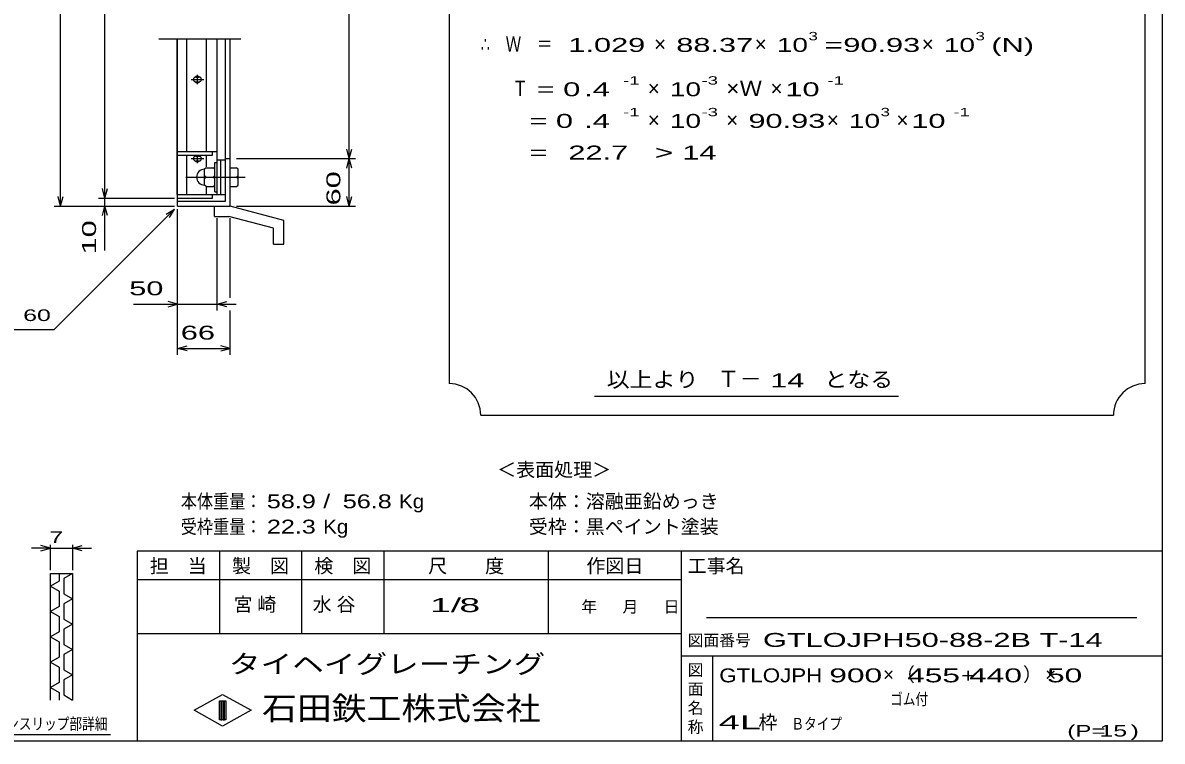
# Model space of a CAD drawing. Units: millimetres, scale not verified. Extents: x -1456 to 1385, y -1026 to 843.
# Drawn here: x -56 to 1385, y -917 to -9 of the extents above; entities that cross this region are included whole.
import ezdxf
from ezdxf.enums import TextEntityAlignment as Align

# ---------------------------------------------------------------- set-up
doc = ezdxf.new("R2010")
doc.units = ezdxf.units.MM
doc.header["$LTSCALE"] = 8
doc.linetypes.add('CHAIN', pattern=[18.5, 12, -1.5, 3.5, -1.5])
for name, color, linetype, lineweight in [('0_2', 150, 'Continuous', 25), ('16', 3, 'Continuous', 25), ('19', 6, 'Continuous', 25), ('22', 4, 'Continuous', 25), ('32', 4, 'Continuous', 25)]:
    doc.layers.add(name, color=color, linetype=linetype, lineweight=lineweight)
doc.styles.add('ベクトル', font='')
doc.styles.get('ベクトル').set_extended_font_data('ベクトル')

msp = doc.modelspace()

# ---------------------------------------------------------------- linework, layer by layer
at = {"layer": '0_2'}
for p, q in [((1384.8, 842.8), (1384.8, -917.2)), ((1384.8, -677.2), (88.8, -677.2)), ((88.8, -677.2), (88.8, -917.2)), ((192.8, -677.2), (192.8, -781.2)), ((296.8, -781.2), (296.8, -677.2)), ((400.8, -677.2), (400.8, -781.2)), ((608.8, -781.2), (608.8, -677.2)), ((776.8, -677.2), (776.8, -917.2)), ((776.8, -713.2), (88.8, -713.2)), ((1352.8, -761.2), (808.8, -761.2)), ((88.8, -781.2), (776.8, -781.2)), ((776.8, -809.2), (1384.8, -809.2)), ((816.8, -917.2), (816.8, -809.2)), ((160.8, -878), (196.8, -858)), ((196.8, -858), (232.8, -878)), ((196.8, -898), (160.8, -878)), ((192.8, -866), (200.8, -866)), ((192.8, -890), (192.8, -866)), ((192.8, -866), (194.4, -866)), ((194.4, -866), (194.4, -890)), ((196, -890), (196, -866)), ((196, -866), (197.6, -866)), ((232.8, -878), (196.8, -898)), ((197.6, -866), (197.6, -890)), ((199.2, -890), (199.2, -866)), ((199.2, -866), (200.8, -866)), ((200.8, -866), (200.8, -890)), ((200.8, -866), (200.8, -890)), ((200.8, -890), (192.8, -890)), ((194.4, -890), (196, -890)), ((197.6, -890), (199.2, -890)), ((1384.8, -917.2), (-1383.2, -917.2))]:
    msp.add_line(p, q, dxfattribs=at)
at = {"layer": '16'}
for p, q in [((220, -29.8), (116, -29.8)), ((139.3, -226.3), (139.3, -29.8)), ((140, -226.3), (140, -29.8)), ((151.5, -171.8), (151.5, -29.8)), ((176.5, -171.8), (176.5, -29.8)), ((190, -226.3), (190, -29.8)), ((157, -80.8), (173, -80.8)), ((163, -77.8), (167, -77.8)), ((163, -83.8), (167, -83.8)), ((165, -86.8), (165, -74.8)), ((140, -176.3), (140, -171.8)), ((140, -171.8), (190, -171.8)), ((184, -176.3), (184, -171.8)), ((140, -176.3), (184, -176.3)), ((151.5, -226.3), (151.5, -176.3)), ((157, -180.8), (173, -180.8)), ((163, -177.8), (167, -177.8)), ((163, -183.8), (167, -183.8)), ((165, -186.8), (165, -176.3)), ((176.5, -191.3), (176.5, -176.3)), ((187, -222.8), (187, -185.8)), ((187, -185.8), (190, -185.8)), ((190, -182.3), (194.5, -182.3)), ((190, -222.8), (190, -185.8)), ((194.5, -226.3), (194.5, -182.3)), ((194.5, -182.3), (200.5, -182.3)), ((200.5, -226.3), (200.5, -182.3)), ((176, -192.3), (174, -194.3)), ((174, -214.3), (174, -194.3)), ((176, -192.3), (185, -192.3)), ((187, -194.3), (185, -192.3)), ((176, -204.3), (174, -202.3)), ((176, -204.3), (174, -206.3)), ((176, -216.3), (174, -214.3)), ((176, -204.3), (185, -204.3)), ((185, -204.3), (187, -202.3)), ((187, -206.3), (185, -204.3)), ((185, -216.3), (187, -214.3)), ((139.3, -226.3), (140, -226.3)), ((140, -226.3), (184, -226.3)), ((140, -230.8), (140, -226.3)), ((140, -226.3), (190, -226.3)), ((176, -216.3), (185, -216.3)), ((176.5, -226.3), (176.5, -217)), ((184, -230.8), (184, -226.3)), ((187, -222.8), (190, -222.8)), ((190, -226.3), (194.5, -226.3)), ((194.5, -226.3), (200.5, -226.3)), ((140, -230.8), (184, -230.8))]:
    msp.add_line(p, q, dxfattribs=at)
at = {"layer": '16', "linetype": 'CHAIN'}
msp.add_line((150.4, -204.3), (225.4, -204.3), dxfattribs=at)
at = {"layer": '16'}
for centre, radius, start, end in [((163, -80.8), 3, 90, 270), ((165, -80.8), 4, 46.6, 133.4), ((165, -80.8), 4, 226.6, 313.4), ((167, -80.8), 3, 270, 90), ((163, -180.8), 3, 90, 270), ((165, -180.8), 4, 46.6, 133.4), ((165, -180.8), 4, 226.6, 313.4), ((167, -180.8), 3, 270, 90), ((174, -204.3), 10, 90, 270)]:
    msp.add_arc(centre, radius, start, end, dxfattribs=at)
at = {"layer": '19'}
for p, q in [((200.5, -234.8), (200.5, -29.8)), ((206.5, -240.8), (206.5, -29.8)), ((200.5, -180.8), (206.5, -180.8)), ((206.5, -192.3), (214.5, -192.3)), ((206.5, -216.3), (206.5, -192.3)), ((216.5, -194.3), (214.5, -192.3)), ((216.5, -214.3), (216.5, -194.3)), ((206.5, -204.3), (214.5, -204.3)), ((214.5, -204.3), (216.5, -202.3)), ((214.5, -204.3), (216.5, -206.3)), ((214.5, -216.3), (216.5, -214.3)), ((206.5, -216.3), (214.5, -216.3)), ((140, -240.8), (140, -230.8)), ((140, -234.8), (200.5, -234.8)), ((140, -240.8), (206.5, -240.8)), ((186.5, -240.8), (206.5, -240.8)), ((186.5, -253.8), (186.5, -240.8)), ((274.1, -258.9), (206.5, -240.8)), ((186.5, -253.8), (204.8, -253.8)), ((261.1, -268.9), (204.8, -253.8)), ((274.1, -288.9), (274.1, -258.9)), ((261.1, -288.9), (261.1, -268.9)), ((261.1, -288.9), (274.1, -288.9))]:
    msp.add_line(p, q, dxfattribs=at)
at = {"layer": '22'}
for p, q in [((483.2, 774.8), (483.2, -465.2)), ((1363.2, -465.2), (1363.2, 774.8)), ((-8, -240.8), (-8, 479.2)), ((48, -230.8), (48, 469.2)), ((356.9, -180.8), (356.9, 419.2)), ((356.9, -180.8), (353.7, -168.8)), ((356.9, -180.8), (360.1, -168.8)), ((214.5, -180.8), (364.9, -180.8)), ((353.7, -192.8), (356.9, -180.8)), ((360.1, -192.8), (356.9, -180.8)), ((356.9, -240.8), (356.9, -180.8)), ((-8, -240.8), (-11.2, -228.8)), ((-8, -240.8), (-4.8, -228.8)), ((48, -230.8), (44.8, -218.8)), ((48, -230.8), (51.2, -218.8)), ((356.9, -240.8), (353.7, -228.8)), ((356.9, -240.8), (360.1, -228.8)), ((-16, -240.8), (136, -240.8)), ((-16, -396.8), (136, -244.8)), ((40, -230.8), (136, -230.8)), ((40, -240.8), (136, -240.8)), ((44.8, -252.8), (48, -240.8)), ((48, -240.8), (48, -230.8)), ((51.2, -252.8), (48, -240.8)), ((48, -296.8), (48, -240.8)), ((125.6, -251.2), (136, -244.8)), ((129.6, -255.2), (136, -244.8)), ((140, -372.8), (140, -244.8)), ((140, -428.8), (140, -244.8)), ((214.5, -240.8), (364.9, -240.8)), ((190, -372.8), (190, -256.2)), ((206.5, -356.8), (206.5, -256.2)), ((84, -364.8), (140, -364.8)), ((140, -364.8), (128, -361.6)), ((128, -368), (140, -364.8)), ((140, -364.8), (190, -364.8)), ((190, -364.8), (202, -361.6)), ((202, -368), (190, -364.8)), ((190, -364.8), (214, -364.8)), ((206.5, -428.8), (206.5, -372.8)), ((-176, -396.8), (-16, -396.8)), ((140, -420.8), (152, -417.6)), ((206.5, -420.8), (194.5, -417.6)), ((152, -424), (140, -420.8)), ((140, -420.8), (206.5, -420.8)), ((194.5, -424), (206.5, -420.8)), ((667.2, -481.2), (1051.2, -481.2)), ((523.2, -505.2), (1323.2, -505.2))]:
    msp.add_line(p, q, dxfattribs=at)
for centre, start, end in [((483.2, -505.2), 0, 90), ((1363.2, -505.2), 90, 180)]:
    msp.add_arc(centre, 40, start, end, dxfattribs=at)
at = {"layer": '32'}
for p, q in [((-20.8, -673.2), (-44.8, -673.2)), ((-20.8, -673.2), (-32.8, -670)), ((-32.8, -676.4), (-20.8, -673.2)), ((-20.8, -701.2), (-20.8, -669.2)), ((-20.8, -673.2), (7.2, -673.2)), ((7.2, -669.2), (7.2, -701.2)), ((7.2, -673.2), (19.2, -670)), ((19.2, -676.4), (7.2, -673.2)), ((7.2, -673.2), (31.2, -673.2)), ((-20.8, -705.2), (7.2, -705.2)), ((-20.8, -865.2), (-20.8, -705.2)), ((-9.6, -705.2), (-9.6, -714.8)), ((7.2, -705.2), (-4, -711.6)), ((7.2, -705.2), (7.2, -865.2)), ((-9.6, -714.8), (-20.8, -721.2)), ((-4, -711.6), (-4, -730.8)), ((-20.8, -721.2), (-9.6, -727.6)), ((-9.6, -727.6), (-9.6, -746.8)), ((-4, -730.8), (7.2, -737.2)), ((-9.6, -746.8), (-20.8, -753.2)), ((7.2, -737.2), (-4, -743.6)), ((-4, -743.6), (-4, -762.8)), ((-20.8, -753.2), (-9.6, -759.6)), ((-9.6, -759.6), (-9.6, -778.8)), ((-4, -762.8), (7.2, -769.2)), ((7.2, -769.2), (-4, -775.6)), ((-4, -775.6), (-4, -794.8)), ((-9.6, -778.8), (-20.8, -785.2)), ((-20.8, -785.2), (-9.6, -791.6)), ((-9.6, -791.6), (-9.6, -810.8)), ((-4, -794.8), (7.2, -801.2)), ((7.2, -801.2), (-4, -807.6)), ((-9.6, -810.8), (-20.8, -817.2)), ((-20.8, -817.2), (-9.6, -823.6)), ((-4, -807.6), (-4, -826.8)), ((-9.6, -823.6), (-9.6, -842.8)), ((-4, -826.8), (7.2, -833.2)), ((7.2, -833.2), (-4, -839.6)), ((-9.6, -842.8), (-20.8, -849.2)), ((-20.8, -849.2), (-9.6, -855.6)), ((-4, -839.6), (-4, -858.8)), ((-9.6, -855.6), (-9.6, -865.2)), ((-4, -858.8), (7.2, -865.2)), ((55.2, -909.2), (-148.8, -909.2))]:
    msp.add_line(p, q, dxfattribs=at)

# ---------------------------------------------------------------- texts
at = {"layer": '0_2', "style": 'ベクトル'}
for s, height, p in [('担\u3000当', 17.6, (104.8, -695.6)), ('製\u3000図', 17.6, (208.8, -695.6)), ('検\u3000図', 17.6, (312.8, -695.6)), ('尺\u3000\u3000度', 17.6, (456.8, -695.6)), ('作図日', 17.6, (656.8, -695.6)), ('工事名', 17.6, (784.8, -695.6)), ('年', 14.7, (650.4, -747.2)), ('月', 14.7, (702.4, -747.2)), ('日', 14.7, (754.4, -747.2)), ('図面番号', 14.66, (784.8, -789.6)), ('図', 14.7, (784.8, -827.2)), ('面', 14.7, (784.8, -851.2)), ('名', 14.7, (784.8, -875.2)), ('称', 14.7, (784.8, -899.2))]:
    msp.add_text(s, height=height, dxfattribs=at).set_placement(p, align=Align.MIDDLE_LEFT)
at = {"layer": '0_2', "color": 222, "style": 'ベクトル'}
for s, height, width, p in [('タイヘイグレーチング', 23.46, 1.25, (204.8, -819.6)), ('石田鉄工株式会社', 29.33, 1.1, (246.8, -875.6))]:
    msp.add_text(s, height=height, dxfattribs=dict(at, width=width)).set_placement(p, align=Align.MIDDLE_LEFT)
at = {"layer": '22', "color": 2, "style": 'ベクトル'}
for s, height, width, p in [('∴\u3000Ｗ\u3000＝', 19.35, 0.75, (523.2, -36)), (' 1.029', 17.6, 1.65, (623.2, -37.2)), ('88.37', 17.6, 1.65, (770.4, -37.2)), ('10', 17.6, 1.5, (897.6, -37.2)), ('3', 10.6, 1.5, (937.6, -26)), ('90.93', 17.6, 1.65, (981.6, -37.2)), ('10', 17.6, 1.5, (1108.8, -37.2)), ('3', 10.6, 1.5, (1148.8, -26)), ('(N)', 17.6, 1.65, (1168.8, -37.2)), ('=', 17.6, 1.7, (957.6, -37.2)), ('Ｔ', 19.4, 0.75, (563.2, -92)), (' = 0', 17.6, 1.65, (583.2, -93.2)), (' .4 ', 17.6, 1.65, (643.2, -93.2)), ('-1', 10.56, 1.65, (703.2, -82)), ('10', 17.6, 1.5, (762.4, -93.2)), ('-3', 10.56, 1.65, (802.4, -82)), ('×Ｗ', 19.35, 1.1, (833.6, -92)), (' 10 ', 17.6, 1.65, (897.6, -93.2)), ('-1', 10.56, 1.65, (961.6, -82)), ('  = 0', 17.6, 1.65, (563.2, -133.2)), (' .4 ', 17.6, 1.65, (643.2, -133.2)), ('-1', 10.56, 1.65, (703.2, -122)), ('10', 17.6, 1.5, (762.4, -133.2)), ('-3', 10.56, 1.65, (802.4, -122)), ('90.93', 17.6, 1.65, (861.6, -133.2)), ('10', 17.6, 1.5, (988.8, -133.2)), ('3', 10.6, 1.5, (1028.8, -122)), (' 10 ', 17.6, 1.65, (1056.8, -133.2)), ('-1', 10.56, 1.65, (1120.8, -122)), ('  =', 17.6, 1.65, (563.2, -173.2)), (' 22.7', 17.6, 1.65, (623.2, -173.2)), ('>', 17.6, 1.7, (743.2, -173.2)), (' 14 ', 17.6, 1.65, (767.2, -173.2)), (' 50 ', 17.6, 1.65, (68, -344.8)), (' 60 ', 14.66, 1.6, (-64, -378.8)), (' 66 ', 17.6, 1.65, (133.2, -400.8)), ('以上より\u3000', 19.35, 1.1, (682.4, -460)), (' 14 ', 17.6, 1.65, (878.4, -461.2)), ('となる', 19.35, 1.1, (957.6, -460)), ('本体重量：', 17.6, 0.85, (144, -614)), (' 58.9', 17.6, 1.35, (244, -614)), ('/', 17.6, 1.35, (324, -614)), (' 56.8', 17.6, 1.35, (340, -614)), ('Kg', 17.6, 1.1, (420, -614)), ('受枠重量：', 17.6, 0.85, (144, -646)), (' 22.3', 17.6, 1.35, (244, -646)), ('Kg', 17.6, 1.1, (324, -646)), ('1/', 17.6, 2, (459.2, -745.2)), (' 8 ', 17.6, 2, (483.2, -745.2)), ('GTLOJPH50-88-2B T-14            ', 17.6, 1.65, (880, -789.2)), ('GTLOJPH', 17.6, 1.2, (824.8, -834)), (' 900 ', 17.6, 1.7, (952.8, -834)), (' 455 ', 17.6, 1.7, (1051.2, -834)), ('+', 17.6, 1.3, (1130.4, -834)), (' 440 ', 17.6, 1.7, (1129.6, -834)), (' 50 ', 17.6, 1.7, (1228, -834)), ('ゴム付', 14.66, 0.8, (1040.8, -864)), ('4L', 17.6, 2.05, (824, -893.2)), ('Ｂタイプ', 14.66, 0.8, (916, -895.2)), ('(P=', 14.66, 1.55, (1264.8, -904)), (' 15 ', 14.66, 1.6, (1296.8, -904)), (')', 14.7, 1.6, (1344.8, -904))]:
    msp.add_text(s, height=height, dxfattribs=dict(at, width=width)).set_placement(p, align=Align.MIDDLE_LEFT)
for s, height, p in [('×', 19.4, (742.4, -36)), ('×', 19.4, (869.6, -36)), ('×', 19.4, (1080.8, -36)), ('×', 19.4, (734.4, -92)), ('×', 19.4, (889.6, -92)), ('×', 19.4, (734.4, -132)), ('×', 19.4, (833.6, -132)), ('×', 19.4, (960.8, -132)), ('×', 19.4, (1048.8, -132)), ('Ｔ－', 20.53, (822.4, -459.2)), ('＜表面処理＞', 17.6, (544, -574)), ('本体：', 17.6, (584, -614)), ('溶融亜鉛めっき', 17.6, (656, -614)), ('受枠：', 17.6, (584, -646)), ('黒ペイント塗装', 17.6, (656, -646)), ('枠', 17.6, (874.4, -893.2))]:
    msp.add_text(s, height=height, dxfattribs=at).set_placement(p, align=Align.MIDDLE_LEFT)
at = {"layer": '22', "color": 2, "style": 'ベクトル', "width": 1.65}
for s, p in [(' 60 ', (336.9, -250.8)), (' 10 ', (28, -312.8))]:
    msp.add_text(s, height=17.6, rotation=90, dxfattribs=at).set_placement(p, align=Align.MIDDLE_LEFT)
at = {"layer": '22', "color": 2, "char_height": 17.6, "attachment_point": 4, "style": 'ベクトル'}
for s, insert in [('\\T1.25;宮崎\u3000', (210.8, -745.2)), ('\\T1.25;水谷\u3000', (310.8, -745.2)), ('\\T1.17;×（', (1032, -834)), ('\\T1.17;）×', (1208.8, -834))]:
    msp.add_mtext(s, dxfattribs=dict(at, insert=insert))
at = {"layer": '32', "color": 2, "style": 'ベクトル'}
for s, width, p in [(' 7 ', 1.6, (-30.8, -659.2)), ('主部材ノンスリップ部詳細', 0.8, (-140.8, -895.2))]:
    msp.add_text(s, height=14.66, dxfattribs=dict(at, width=width)).set_placement(p, align=Align.MIDDLE_LEFT)

doc.saveas('drawing.dxf')
